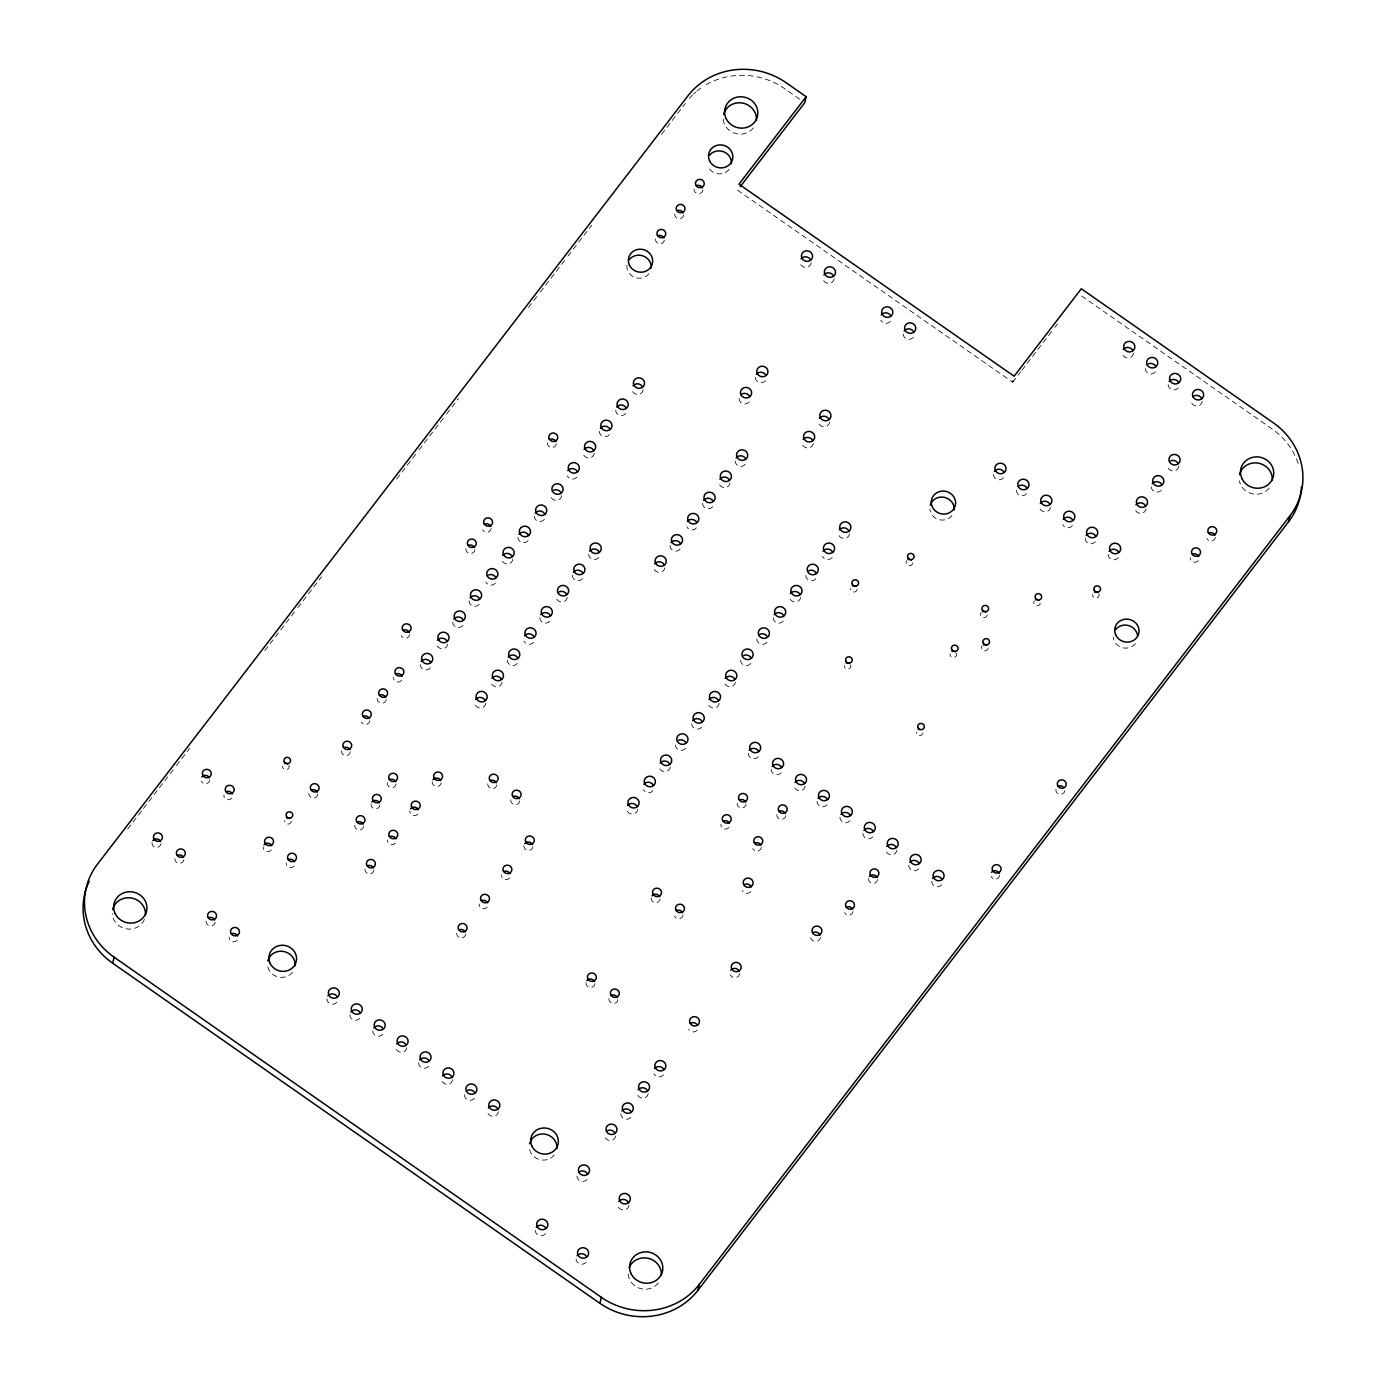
<?xml version="1.0" encoding="UTF-8"?>
<svg xmlns="http://www.w3.org/2000/svg" width="1386" height="1386" viewBox="0 0 1386 1386"><rect width="100%" height="100%" fill="white"/><g stroke="black" fill="none" stroke-linecap="round" stroke-linejoin="round"><path stroke-width="0.75" stroke-dasharray="5 3.75" d="M737.543 190.159L1012.681 382.224L1013.634 378.222M127.703 829.001L142.204 810.134M143.52 808.419L147.47 803.274M148.787 801.558L175.156 767.255M176.472 765.54L189.657 748.388M264.795 650.606L268.745 645.46M270.062 643.745L296.431 609.442M297.747 607.726L321.483 576.836M396.621 479.071L417.706 451.628M419.022 449.913L445.391 415.609M446.708 413.877L450.675 408.731M451.992 407.016L458.575 398.44M528.447 307.536L538.998 293.815M540.315 292.099L566.666 257.796M567.983 256.081L571.95 250.935M573.267 249.203L591.718 225.19M661.59 134.286L685.308 103.413M1012.681 382.224L1020.598 371.933M1021.915 370.218L1025.865 365.072M1027.182 363.357L1053.533 329.071M1054.85 327.356L1057.483 323.926M799.722 99.203L784.684 88.704A70.547 66.164 13.4 0 0 704.019 85.984M1081.652 295.998L1271.915 428.811A70.547 66.164 13.4 0 1 1299.236 466.943M689.414 98.302A70.547 66.164 13.4 0 1 692.446 95.114M693.502 94.092A70.547 66.164 13.4 0 1 695.685 92.117M696.811 91.164A70.547 66.164 13.4 0 1 702.771 86.781M291.32 821.326A3.326 3.119 13.4 0 1 287.699 824.064A3.326 3.119 13.4 0 1 284.702 820.564M1098.821 593.728A3.326 3.119 13.4 0 1 1096.361 598.059A3.326 3.119 13.4 0 1 1092.497 594.577M1040.28 603.135A3.326 3.119 13.4 0 1 1035.81 605.647A3.326 3.119 13.4 0 1 1034.268 600.848M988.079 648.128A3.326 3.119 13.4 0 1 983.627 650.658A3.326 3.119 13.4 0 1 982.068 645.859M288.86 765.263A3.326 3.119 13.4 0 1 286.382 769.594A3.326 3.119 13.4 0 1 282.519 766.094M857.154 589.293A3.326 3.119 13.4 0 1 853.533 592.03A3.326 3.119 13.4 0 1 850.536 588.53M850.519 664.691A3.326 3.119 13.4 0 1 848.059 669.022A3.326 3.119 13.4 0 1 844.195 665.54M922.92 732.917A3.326 3.119 13.4 0 1 919.299 735.654A3.326 3.119 13.4 0 1 916.302 732.154M912.664 562.907A3.326 3.119 13.4 0 1 908.194 565.436A3.326 3.119 13.4 0 1 906.652 560.637M987.178 614.916A3.326 3.119 13.4 0 1 982.709 617.446A3.326 3.119 13.4 0 1 981.167 612.647M956.357 653.066A3.326 3.119 13.4 0 1 953.88 657.397A3.326 3.119 13.4 0 1 950.016 653.897M1198.266 560.62A4.505 4.227 13.4 0 1 1190.124 557.553M1215.366 537.387A4.505 4.227 13.4 0 1 1206.808 538.53M519.663 800.9A4.505 4.227 13.4 0 1 514.76 804.59A4.505 4.227 13.4 0 1 510.724 799.861M496.742 784.892A4.505 4.227 13.4 0 1 491.839 788.582A4.505 4.227 13.4 0 1 487.785 783.852M728.984 827.477A4.505 4.227 13.4 0 1 720.841 824.393M746.084 804.244A4.505 4.227 13.4 0 1 741.181 807.934A4.505 4.227 13.4 0 1 737.144 803.204M294.248 866.007A4.505 4.227 13.4 0 1 286.105 862.924M271.309 849.999A4.505 4.227 13.4 0 1 263.184 846.933M820.495 937.317A5.007 4.695 13.4 0 1 815.055 941.406A5.007 4.695 13.4 0 1 810.567 936.174M750.796 891.562A5.007 4.695 13.4 0 1 742.203 890.557M849.479 533.766A5.648 5.301 13.4 0 1 843.364 538.374A5.648 5.301 13.4 0 1 838.287 532.449M832.189 557.501A5.648 5.301 13.4 0 1 822.487 556.375M815.886 578.707A5.648 5.301 13.4 0 1 805.699 574.861M800.606 597.366A5.648 5.301 13.4 0 1 794.49 601.974A5.648 5.301 13.4 0 1 789.414 596.049M783.298 621.101A5.648 5.301 13.4 0 1 773.128 617.255M767.012 642.307A5.648 5.301 13.4 0 1 756.825 638.461M750.727 663.513A5.648 5.301 13.4 0 1 740.54 659.649M735.446 682.155A5.648 5.301 13.4 0 1 724.739 683.575M719.161 703.36A5.648 5.301 13.4 0 1 713.028 707.969A5.648 5.301 13.4 0 1 707.951 702.044M701.853 727.096A5.648 5.301 13.4 0 1 691.666 723.249M685.55 748.301A5.648 5.301 13.4 0 1 675.363 744.455M670.287 766.96A5.648 5.301 13.4 0 1 664.154 771.569A5.648 5.301 13.4 0 1 659.078 765.644M652.979 790.696A5.648 5.301 13.4 0 1 643.277 789.57M637.699 809.355A5.648 5.301 13.4 0 1 631.566 813.98A5.648 5.301 13.4 0 1 626.489 808.055M834.095 278.742A5.648 5.301 13.4 0 1 827.979 283.35A5.648 5.301 13.4 0 1 822.903 277.425M811.174 262.734A5.648 5.301 13.4 0 1 805.041 267.342A5.648 5.301 13.4 0 1 799.965 261.417M643.139 389.709A5.648 5.301 13.4 0 1 637.006 394.334A5.648 5.301 13.4 0 1 631.929 388.409M625.831 413.461A5.648 5.301 13.4 0 1 615.644 409.615M609.528 434.667A5.648 5.301 13.4 0 1 599.341 430.803M594.247 453.309A5.648 5.301 13.4 0 1 588.132 457.934A5.648 5.301 13.4 0 1 583.056 452.009M576.957 477.061A5.648 5.301 13.4 0 1 567.255 475.935M561.676 495.703A5.648 5.301 13.4 0 1 555.543 500.329A5.648 5.301 13.4 0 1 550.467 494.404M544.369 519.455A5.648 5.301 13.4 0 1 534.182 515.609M528.083 540.661A5.648 5.301 13.4 0 1 517.896 536.798M512.803 559.303A5.648 5.301 13.4 0 1 506.67 563.929A5.648 5.301 13.4 0 1 501.593 558.004M495.495 583.056A5.648 5.301 13.4 0 1 485.793 581.929M479.192 604.261A5.648 5.301 13.4 0 1 469.022 600.398M462.907 625.45A5.648 5.301 13.4 0 1 452.72 621.604M447.626 644.109A5.648 5.301 13.4 0 1 441.51 648.735A5.648 5.301 13.4 0 1 436.434 642.809M430.318 667.861A5.648 5.301 13.4 0 1 420.131 663.998M913.339 337.3A5.648 5.301 13.4 0 1 903.152 333.454M890.401 321.292A5.648 5.301 13.4 0 1 880.716 320.166M749.22 401.888A5.648 5.301 13.4 0 1 739.033 398.025M765.505 380.682A5.648 5.301 13.4 0 1 755.318 376.836M829.573 422.141A5.648 5.301 13.4 0 1 823.44 426.767A5.648 5.301 13.4 0 1 818.381 420.842M813.287 443.347A5.648 5.301 13.4 0 1 807.154 447.973A5.648 5.301 13.4 0 1 802.078 442.047M941.683 884.753A5.561 5.215 13.4 0 1 931.652 880.959M918.745 868.745A5.561 5.215 13.4 0 1 908.731 864.951M896.829 850.224A5.561 5.215 13.4 0 1 890.782 854.781A5.561 5.215 13.4 0 1 885.793 848.942M872.903 836.728A5.561 5.215 13.4 0 1 862.872 832.934M849.965 820.72A5.561 5.215 13.4 0 1 839.933 816.926M827.044 804.729A5.561 5.215 13.4 0 1 817.012 800.935M805.11 786.208A5.561 5.215 13.4 0 1 799.081 790.748A5.561 5.215 13.4 0 1 794.091 784.926M781.184 772.712A5.561 5.215 13.4 0 1 771.153 768.918M758.246 756.704A5.561 5.215 13.4 0 1 748.232 752.91M951.939 515.505A12.214 11.469 13.4 0 1 929.867 509.147M1135.359 643.537A12.214 11.469 13.4 0 1 1113.287 637.179M1178.706 466.354A5.648 5.301 13.4 0 1 1172.573 470.963A5.648 5.301 13.4 0 1 1167.514 465.038M1161.399 490.09A5.648 5.301 13.4 0 1 1151.212 486.243M1146.118 508.749A5.648 5.301 13.4 0 1 1135.411 510.169M615.592 1135.966A5.561 5.215 13.4 0 1 609.545 1140.522A5.561 5.215 13.4 0 1 604.556 1134.684M630.873 1117.272A5.561 5.215 13.4 0 1 620.859 1113.495M648.163 1093.571A5.561 5.215 13.4 0 1 642.134 1098.128A5.561 5.215 13.4 0 1 637.144 1092.289M663.461 1074.878A5.561 5.215 13.4 0 1 653.915 1073.769M598.821 557.467A5.648 5.301 13.4 0 1 588.634 553.62M582.518 578.672A5.648 5.301 13.4 0 1 572.331 574.809M567.255 597.314A5.648 5.301 13.4 0 1 561.122 601.94A5.648 5.301 13.4 0 1 556.046 596.015M549.947 621.067A5.648 5.301 13.4 0 1 539.76 617.22M533.645 642.272A5.648 5.301 13.4 0 1 523.943 641.129M517.359 663.461A5.648 5.301 13.4 0 1 507.172 659.615M502.079 682.12A5.648 5.301 13.4 0 1 495.945 686.728A5.648 5.301 13.4 0 1 490.887 680.803M485.793 703.308A5.648 5.301 13.4 0 1 479.66 707.934A5.648 5.301 13.4 0 1 474.584 702.009M745.287 464.293A5.648 5.301 13.4 0 1 735.1 460.429M730.024 482.934A5.648 5.301 13.4 0 1 723.89 487.56A5.648 5.301 13.4 0 1 718.814 481.635M712.716 506.687A5.648 5.301 13.4 0 1 702.529 502.823M696.413 527.875A5.648 5.301 13.4 0 1 686.711 526.749M680.128 549.081A5.648 5.301 13.4 0 1 669.94 545.235M664.847 567.74A5.648 5.301 13.4 0 1 658.714 572.349A5.648 5.301 13.4 0 1 653.655 566.424M498.406 1111.745A5.561 5.215 13.4 0 1 492.376 1116.302A5.561 5.215 13.4 0 1 487.37 1110.463M474.48 1098.249A5.561 5.215 13.4 0 1 464.449 1094.455M452.546 1079.746A5.561 5.215 13.4 0 1 446.517 1084.285A5.561 5.215 13.4 0 1 441.528 1078.447M428.62 1066.25A5.561 5.215 13.4 0 1 418.589 1062.456M406.687 1047.729A5.561 5.215 13.4 0 1 400.658 1052.269A5.561 5.215 13.4 0 1 395.668 1046.447M382.761 1034.233A5.561 5.215 13.4 0 1 372.73 1030.439M359.84 1018.225A5.561 5.215 13.4 0 1 349.809 1014.431M336.902 1002.217A5.561 5.215 13.4 0 1 326.871 998.422M292.585 972.175A13.895 13.028 13.4 0 1 267.463 964.379M554.365 1154.919A13.895 13.028 13.4 0 1 529.435 1148.855M237.231 940.21A4.505 4.227 13.4 0 1 229.088 937.127M215.107 922.158A4.505 4.227 13.4 0 1 210.204 925.865A4.505 4.227 13.4 0 1 206.15 921.118M1003.62 477.685A5.648 5.301 13.4 0 1 993.433 473.821M1026.541 493.676A5.648 5.301 13.4 0 1 1016.354 489.83M1050.484 507.137A5.648 5.301 13.4 0 1 1044.351 511.746A5.648 5.301 13.4 0 1 1039.292 505.821M1072.4 525.692A5.648 5.301 13.4 0 1 1062.698 524.549M1095.338 541.701A5.648 5.301 13.4 0 1 1085.151 537.837M1118.259 557.692A5.648 5.301 13.4 0 1 1108.072 553.846M1133.453 353.326A5.648 5.301 13.4 0 1 1127.32 357.952A5.648 5.301 13.4 0 1 1122.262 352.027M1155.37 371.881A5.648 5.301 13.4 0 1 1145.182 368.035M1178.291 387.889A5.648 5.301 13.4 0 1 1168.103 384.043M1202.234 401.351A5.648 5.301 13.4 0 1 1196.118 405.959A5.648 5.301 13.4 0 1 1191.042 400.052M556.323 443.78A4.505 4.227 13.4 0 1 551.42 447.47A4.505 4.227 13.4 0 1 547.366 442.723M491.164 528.568A4.505 4.227 13.4 0 1 482.588 529.712M409.702 634.563A4.505 4.227 13.4 0 1 401.143 635.706M474.861 549.774A4.505 4.227 13.4 0 1 469.975 553.464A4.505 4.227 13.4 0 1 465.921 548.735M417.931 813.928A4.505 4.227 13.4 0 1 409.788 810.845M509.65 877.944A4.505 4.227 13.4 0 1 501.507 874.861M487.248 907.085A4.505 4.227 13.4 0 1 479.106 904.001M395.53 843.069A4.505 4.227 13.4 0 1 387.404 839.985M785.758 815.644A4.505 4.227 13.4 0 1 780.855 819.334A4.505 4.227 13.4 0 1 776.801 814.604M877.477 879.66A4.505 4.227 13.4 0 1 872.574 883.35A4.505 4.227 13.4 0 1 868.52 878.62M532.865 846.759A4.505 4.227 13.4 0 1 527.962 850.45A4.505 4.227 13.4 0 1 523.908 845.72M441.146 782.744A4.505 4.227 13.4 0 1 436.243 786.434A4.505 4.227 13.4 0 1 432.189 781.704M465.661 934.199A4.505 4.227 13.4 0 1 460.758 937.889A4.505 4.227 13.4 0 1 456.704 933.159M373.943 870.183A4.505 4.227 13.4 0 1 369.04 873.873A4.505 4.227 13.4 0 1 364.986 869.143M617.879 999.739A4.505 4.227 13.4 0 1 612.976 1003.429A4.505 4.227 13.4 0 1 608.922 998.7M683.038 914.951A4.505 4.227 13.4 0 1 674.48 916.077M594.94 983.731A4.505 4.227 13.4 0 1 590.038 987.421A4.505 4.227 13.4 0 1 585.983 982.691M660.1 898.925A4.505 4.227 13.4 0 1 655.197 902.615A4.505 4.227 13.4 0 1 651.143 897.885M853.031 911.468A4.505 4.227 13.4 0 1 844.472 912.594M761.312 847.435A4.505 4.227 13.4 0 1 752.754 848.578M999.652 875.38A4.505 4.227 13.4 0 1 991.094 876.524M1064.829 790.592A4.505 4.227 13.4 0 1 1059.926 794.282A4.505 4.227 13.4 0 1 1055.872 789.552M702.806 190.021A4.435 4.175 13.4 0 1 697.99 193.659A4.435 4.175 13.4 0 1 693.988 188.998M683.575 215.055A4.435 4.175 13.4 0 1 678.742 218.693A4.435 4.175 13.4 0 1 674.757 214.033M664.327 240.107A4.435 4.175 13.4 0 1 659.493 243.745A4.435 4.175 13.4 0 1 655.509 239.068M729.175 169.317A12.214 11.469 13.4 0 1 708.177 166.874M648.995 273.648A12.214 11.469 13.4 0 1 626.94 265.298M396.136 783.922A4.435 4.175 13.4 0 1 390.176 787.283A4.435 4.175 13.4 0 1 388.115 780.89M379.833 805.11A4.435 4.175 13.4 0 1 375.017 808.748A4.435 4.175 13.4 0 1 371.015 804.088M363.548 826.316A4.435 4.175 13.4 0 1 358.714 829.954A4.435 4.175 13.4 0 1 354.729 825.294M350.277 751.905A4.435 4.175 13.4 0 1 345.443 755.543A4.435 4.175 13.4 0 1 341.458 750.883M317.689 794.299A4.435 4.175 13.4 0 1 312.872 797.938A4.435 4.175 13.4 0 1 308.87 793.277M628.949 1205.352A5.648 5.301 13.4 0 1 622.834 1209.961A5.648 5.301 13.4 0 1 617.758 1204.036M586.226 1262.161A5.648 5.301 13.4 0 1 576.039 1258.315M587.127 1179.399A5.648 5.301 13.4 0 1 576.94 1175.553M545.408 1233.679A5.648 5.301 13.4 0 1 535.221 1229.815M697.158 1030.145A5.007 4.695 13.4 0 1 688.565 1029.14M739.743 973.63A5.007 4.695 13.4 0 1 730.249 974.895M231.947 798.093A4.505 4.227 13.4 0 1 223.804 795.01M209.823 780.058A4.505 4.227 13.4 0 1 201.265 781.184M160.949 843.641A4.505 4.227 13.4 0 1 156.064 847.348A4.505 4.227 13.4 0 1 152.01 842.601M183.888 859.649A4.505 4.227 13.4 0 1 178.985 863.339A4.505 4.227 13.4 0 1 174.931 858.61M401.645 680.405A4.505 4.227 13.4 0 1 393.503 677.321M386.174 699.566A4.505 4.227 13.4 0 1 381.271 703.256A4.505 4.227 13.4 0 1 377.217 698.527M369.871 720.772A4.505 4.227 13.4 0 1 361.313 721.898M753.343 127.91A16.667 15.627 13.4 0 1 735.03 133.333A16.667 15.627 13.4 0 1 723.197 118.538M1269.247 488.028A16.667 15.627 13.4 0 1 1251.991 493.745A16.667 15.627 13.4 0 1 1239.327 480.734M658.298 1283.003A16.667 15.627 13.4 0 1 639.985 1288.443A16.667 15.627 13.4 0 1 628.17 1273.63M144.439 919.316A16.667 15.627 13.4 0 1 126.213 928.828A16.667 15.627 13.4 0 1 112.266 913.513"/><path stroke-width="1.5" d="M1300.605 494.265A70.547 66.164 13.4 0 1 1288.512 521.829L697.938 1290.314A70.547 66.164 13.4 0 1 599.895 1303.29L112.664 963.183L114.085 957.189A70.547 66.164 13.4 0 1 97.488 864.171L688.062 95.686A70.547 66.164 13.4 0 1 786.105 82.71L806.167 96.708L804.746 102.703L740.176 186.729M599.895 1303.29L601.316 1297.296L114.085 957.189M697.938 1290.314L699.376 1284.302L1289.933 515.835A70.547 66.164 13.4 0 0 1273.336 422.817L1081.323 288.773L1014.119 376.23L738.963 184.165L806.167 96.708M1288.512 521.829L1289.933 515.835M699.376 1284.302A70.547 66.164 13.4 0 1 601.316 1297.296M112.664 963.183A70.547 66.164 13.4 0 1 89.224 881.271M1301.419 487.092A70.547 66.164 13.4 0 1 1300.83 492.844M286.625 818.052A3.326 3.119 13.4 0 1 289.934 818.45M1094.42 592.065A3.326 3.119 13.4 0 1 1097.729 592.446M1035.585 599.861A3.326 3.119 13.4 0 1 1038.894 600.242M983.402 644.854A3.326 3.119 13.4 0 1 986.693 645.235M284.442 763.599A3.326 3.119 13.4 0 1 287.751 763.981M852.459 586.018A3.326 3.119 13.4 0 1 855.768 586.417M846.118 663.028A3.326 3.119 13.4 0 1 849.427 663.426M918.225 729.642A3.326 3.119 13.4 0 1 919.923 729.434M907.969 559.632A3.326 3.119 13.4 0 1 911.278 560.013M982.483 611.642A3.326 3.119 13.4 0 1 985.792 612.04M951.939 651.403A3.326 3.119 13.4 0 1 955.249 651.784M1192.74 554.157A4.505 4.227 13.4 0 1 1198.699 556.41M1209.025 532.952A4.505 4.227 13.4 0 1 1214.985 535.221M513.322 796.465A4.505 4.227 13.4 0 1 519.282 798.717M490.384 780.474A4.505 4.227 13.4 0 1 496.344 782.726M723.44 821.014A4.505 4.227 13.4 0 1 729.4 823.267M739.743 799.809A4.505 4.227 13.4 0 1 745.703 802.061M288.704 859.545A4.505 4.227 13.4 0 1 294.664 861.797M263.981 844.888A4.505 4.227 13.4 0 1 271.743 845.789M813.443 932.414A5.007 4.695 13.4 0 1 820.062 934.909M744.663 884.389A5.007 4.695 13.4 0 1 751.264 886.884M839.31 529.902A5.648 5.301 13.4 0 1 848.994 531.029M823.007 551.108A5.648 5.301 13.4 0 1 832.709 552.234M808.956 570.616A5.648 5.301 13.4 0 1 816.423 573.44M790.418 593.503A5.648 5.301 13.4 0 1 800.12 594.629M774.133 614.708A5.648 5.301 13.4 0 1 783.835 615.834M760.082 634.216A5.648 5.301 13.4 0 1 767.549 637.04M743.797 655.405A5.648 5.301 13.4 0 1 751.247 658.229M725.259 678.308A5.648 5.301 13.4 0 1 734.961 679.435M708.974 699.497A5.648 5.301 13.4 0 1 718.676 700.64M692.671 720.703A5.648 5.301 13.4 0 1 702.373 721.829M678.638 740.211A5.648 5.301 13.4 0 1 686.087 743.035M660.1 763.097A5.648 5.301 13.4 0 1 669.802 764.223M643.797 784.303A5.648 5.301 13.4 0 1 653.499 785.429M627.511 805.491A5.648 5.301 13.4 0 1 637.213 806.635M823.908 274.878A5.648 5.301 13.4 0 1 833.61 276.005M800.987 258.87A5.648 5.301 13.4 0 1 810.689 259.996M632.952 385.862A5.648 5.301 13.4 0 1 642.636 386.989M616.649 407.051A5.648 5.301 13.4 0 1 626.351 408.194M600.363 428.257A5.648 5.301 13.4 0 1 610.065 429.383M584.078 449.462A5.648 5.301 13.4 0 1 593.762 450.589M567.775 470.651A5.648 5.301 13.4 0 1 577.477 471.794M553.724 490.159A5.648 5.301 13.4 0 1 561.191 492.983M535.187 513.063A5.648 5.301 13.4 0 1 544.889 514.189M518.901 534.251A5.648 5.301 13.4 0 1 528.603 535.377M502.616 555.457A5.648 5.301 13.4 0 1 512.318 556.583M488.565 574.965A5.648 5.301 13.4 0 1 496.015 577.789M470.027 597.851A5.648 5.301 13.4 0 1 479.729 598.977M453.742 619.057A5.648 5.301 13.4 0 1 463.444 620.183M437.439 640.245A5.648 5.301 13.4 0 1 447.141 641.389M421.153 661.451A5.648 5.301 13.4 0 1 430.855 662.577M904.174 330.89A5.648 5.301 13.4 0 1 913.859 332.034M881.236 314.899A5.648 5.301 13.4 0 1 890.938 316.025M742.29 393.78A5.648 5.301 13.4 0 1 749.739 396.604M756.34 374.272A5.648 5.301 13.4 0 1 766.042 375.415M819.386 418.295A5.648 5.301 13.4 0 1 829.088 419.421M803.1 439.501A5.648 5.301 13.4 0 1 812.802 440.627M932.657 878.447A5.561 5.215 13.4 0 1 942.203 879.556M909.718 862.438A5.561 5.215 13.4 0 1 919.282 863.547M886.797 846.43A5.561 5.215 13.4 0 1 896.344 847.556M863.876 830.439A5.561 5.215 13.4 0 1 873.423 831.548M840.938 814.431A5.561 5.215 13.4 0 1 850.484 815.54M818.017 798.423A5.561 5.215 13.4 0 1 827.563 799.531M795.079 782.414A5.561 5.215 13.4 0 1 804.625 783.523M772.158 766.406A5.561 5.215 13.4 0 1 781.704 767.515M749.22 750.398A5.561 5.215 13.4 0 1 758.766 751.524M930.266 505.214A12.214 11.469 13.4 0 1 944.195 497.314A12.214 11.469 13.4 0 1 954.14 509.979M1115.505 629.677A12.214 11.469 13.4 0 1 1137.577 636.035M1170.772 460.81A5.648 5.301 13.4 0 1 1178.221 463.634M1152.234 483.697A5.648 5.301 13.4 0 1 1161.936 484.823M1135.931 504.902A5.648 5.301 13.4 0 1 1145.633 506.029M607.761 1130.508A5.561 5.215 13.4 0 1 615.107 1133.298M621.846 1110.983A5.561 5.215 13.4 0 1 631.392 1112.092M638.149 1089.777A5.561 5.215 13.4 0 1 647.695 1090.886M654.435 1068.571A5.561 5.215 13.4 0 1 663.981 1069.697M589.639 551.074A5.648 5.301 13.4 0 1 599.341 552.2M573.354 572.262A5.648 5.301 13.4 0 1 583.056 573.388M559.303 591.77A5.648 5.301 13.4 0 1 566.77 594.594M540.765 614.656A5.648 5.301 13.4 0 1 550.467 615.8M524.48 635.862A5.648 5.301 13.4 0 1 534.182 636.988M508.194 657.068A5.648 5.301 13.4 0 1 517.896 658.194M491.891 678.256A5.648 5.301 13.4 0 1 501.593 679.4M475.606 699.462A5.648 5.301 13.4 0 1 485.308 700.588M736.122 457.882A5.648 5.301 13.4 0 1 745.824 459.009M719.836 479.088A5.648 5.301 13.4 0 1 729.538 480.214M703.534 500.277A5.648 5.301 13.4 0 1 713.236 501.42M687.248 521.482A5.648 5.301 13.4 0 1 696.95 522.609M670.963 542.688A5.648 5.301 13.4 0 1 680.665 543.814M654.66 563.877A5.648 5.301 13.4 0 1 664.362 565.003M488.374 1107.951A5.561 5.215 13.4 0 1 497.92 1109.077M467.654 1090.28A5.561 5.215 13.4 0 1 475 1093.069M442.515 1075.952A5.561 5.215 13.4 0 1 452.061 1077.061M419.594 1059.943A5.561 5.215 13.4 0 1 429.14 1061.052M396.656 1043.935A5.561 5.215 13.4 0 1 406.202 1045.044M373.735 1027.927A5.561 5.215 13.4 0 1 383.281 1029.036M350.797 1011.919A5.561 5.215 13.4 0 1 360.36 1013.045M327.876 995.928A5.561 5.215 13.4 0 1 337.422 997.036M267.793 961.052A13.895 13.028 13.4 0 1 283.489 951.454A13.895 13.028 13.4 0 1 295.079 965.903M529.591 1143.779A13.895 13.028 13.4 0 1 545.27 1134.198A13.895 13.028 13.4 0 1 556.86 1148.648M231.687 933.731A4.505 4.227 13.4 0 1 237.647 936M208.766 917.74A4.505 4.227 13.4 0 1 214.726 919.992M994.455 471.275A5.648 5.301 13.4 0 1 1004.157 472.401M1019.611 485.585A5.648 5.301 13.4 0 1 1027.078 488.409M1040.297 503.274A5.648 5.301 13.4 0 1 1049.999 504.417M1063.235 519.282A5.648 5.301 13.4 0 1 1072.937 520.408M1086.156 535.291A5.648 5.301 13.4 0 1 1095.858 536.417M1109.095 551.299A5.648 5.301 13.4 0 1 1118.797 552.425M1123.266 349.48A5.648 5.301 13.4 0 1 1132.968 350.606M1148.44 363.79A5.648 5.301 13.4 0 1 1155.907 366.614M1169.126 381.496A5.648 5.301 13.4 0 1 1178.828 382.623M1194.299 395.807A5.648 5.301 13.4 0 1 1201.749 398.631M549.982 439.345A4.505 4.227 13.4 0 1 555.942 441.597M484.805 524.133A4.505 4.227 13.4 0 1 490.765 526.403M403.361 630.145A4.505 4.227 13.4 0 1 409.32 632.397M468.52 545.339A4.505 4.227 13.4 0 1 474.48 547.591M410.602 808.8A4.505 4.227 13.4 0 1 418.364 809.701M504.106 871.482A4.505 4.227 13.4 0 1 510.065 873.734M481.722 900.623A4.505 4.227 13.4 0 1 487.681 902.875M390.003 836.59A4.505 4.227 13.4 0 1 395.963 838.859M779.4 811.208A4.505 4.227 13.4 0 1 785.36 813.461M869.334 876.593A4.505 4.227 13.4 0 1 877.078 877.494M524.722 843.676A4.505 4.227 13.4 0 1 532.467 844.576M433.004 779.66A4.505 4.227 13.4 0 1 440.748 780.561M459.303 929.781A4.505 4.227 13.4 0 1 465.263 932.033M367.602 865.748A4.505 4.227 13.4 0 1 373.562 868M611.521 995.304A4.505 4.227 13.4 0 1 617.48 997.556M676.697 910.515A4.505 4.227 13.4 0 1 682.657 912.768M586.798 980.647A4.505 4.227 13.4 0 1 594.542 981.548M651.957 895.858A4.505 4.227 13.4 0 1 659.719 896.759M846.69 907.033A4.505 4.227 13.4 0 1 852.65 909.285M754.972 843.017A4.505 4.227 13.4 0 1 760.931 845.269M991.527 872.314A4.505 4.227 13.4 0 1 999.271 873.215M1058.471 786.157A4.505 4.227 13.4 0 1 1062.958 786.676M696.552 185.655A4.435 4.175 13.4 0 1 702.425 187.872M677.321 210.689A4.435 4.175 13.4 0 1 683.194 212.924M658.073 235.741A4.435 4.175 13.4 0 1 663.946 237.959M709.32 155.457A12.214 11.469 13.4 0 1 731.375 163.791M629.14 259.788A12.214 11.469 13.4 0 1 651.195 268.122M389.882 779.556A4.435 4.175 13.4 0 1 395.755 781.773M371.812 802.078A4.435 4.175 13.4 0 1 379.452 802.962M357.293 821.95A4.435 4.175 13.4 0 1 363.167 824.168M344.023 747.539A4.435 4.175 13.4 0 1 349.896 749.757M311.434 789.933A4.435 4.175 13.4 0 1 317.307 792.151M618.762 1201.489A5.648 5.301 13.4 0 1 628.464 1202.615M577.061 1255.768A5.648 5.301 13.4 0 1 586.763 1256.894M580.197 1171.309A5.648 5.301 13.4 0 1 587.647 1174.133M536.243 1227.268A5.648 5.301 13.4 0 1 545.945 1228.394M691.008 1022.972A5.007 4.695 13.4 0 1 697.626 1025.467M730.717 970.217A5.007 4.695 13.4 0 1 739.31 971.222M226.403 791.631A4.505 4.227 13.4 0 1 232.363 793.883M201.68 776.974A4.505 4.227 13.4 0 1 209.442 777.875M152.806 840.574A4.505 4.227 13.4 0 1 160.568 841.475M177.529 855.214A4.505 4.227 13.4 0 1 183.489 857.484M396.119 673.942A4.505 4.227 13.4 0 1 402.079 676.195M379.816 695.131A4.505 4.227 13.4 0 1 385.776 697.401M363.53 716.337A4.505 4.227 13.4 0 1 369.49 718.589M723.613 114.553A16.667 15.627 13.4 0 1 742.428 103.032A16.667 15.627 13.4 0 1 756.34 120.374M1239.5 474.67A16.667 15.627 13.4 0 1 1258.315 463.149A16.667 15.627 13.4 0 1 1272.227 480.492M629.192 1267.653A16.667 15.627 13.4 0 1 648.475 1258.367A16.667 15.627 13.4 0 1 661.295 1275.466M112.664 909.528A16.667 15.627 13.4 0 1 131.497 898.024A16.667 15.627 13.4 0 1 145.409 915.349M286.417 816.163A3.326 3.119 13.4 0 0 292.151 816.839A3.326 3.119 13.4 0 0 289.761 811.832A3.326 3.119 13.4 0 0 286.417 816.163M1094.212 590.176A3.326 3.119 13.4 0 0 1099.93 590.852A3.326 3.119 13.4 0 0 1097.539 585.845A3.326 3.119 13.4 0 0 1094.212 590.176M1035.377 597.972A3.326 3.119 13.4 0 0 1041.111 598.631A3.326 3.119 13.4 0 0 1038.703 593.641A3.326 3.119 13.4 0 0 1035.377 597.972M983.194 642.965A3.326 3.119 13.4 0 0 988.911 643.641A3.326 3.119 13.4 0 0 986.52 638.634A3.326 3.119 13.4 0 0 983.194 642.965M284.234 761.711A3.326 3.119 13.4 0 0 289.969 762.369A3.326 3.119 13.4 0 0 287.578 757.38A3.326 3.119 13.4 0 0 284.234 761.711M852.251 584.147A3.326 3.119 13.4 0 0 857.986 584.805A3.326 3.119 13.4 0 0 855.578 579.798A3.326 3.119 13.4 0 0 852.251 584.147M845.91 661.139A3.326 3.119 13.4 0 0 851.645 661.815A3.326 3.119 13.4 0 0 849.254 656.808A3.326 3.119 13.4 0 0 845.91 661.139M918.017 727.771A3.326 3.119 13.4 0 0 923.752 728.43A3.326 3.119 13.4 0 0 921.361 723.423A3.326 3.119 13.4 0 0 918.017 727.771M907.761 557.744A3.326 3.119 13.4 0 0 913.495 558.419A3.326 3.119 13.4 0 0 911.087 553.412A3.326 3.119 13.4 0 0 907.761 557.744M982.276 609.771A3.326 3.119 13.4 0 0 988.01 610.429A3.326 3.119 13.4 0 0 985.619 605.422A3.326 3.119 13.4 0 0 982.276 609.771M951.732 649.514A3.326 3.119 13.4 0 0 957.466 650.173A3.326 3.119 13.4 0 0 955.075 645.166A3.326 3.119 13.4 0 0 951.732 649.514M1191.943 553.724A4.505 4.227 13.4 0 0 1199.704 554.625A4.505 4.227 13.4 0 0 1196.465 547.851A4.505 4.227 13.4 0 0 1191.943 553.724M1208.245 532.519A4.505 4.227 13.4 0 0 1215.99 533.419A4.505 4.227 13.4 0 0 1212.75 526.663A4.505 4.227 13.4 0 0 1208.245 532.519M512.525 796.032A4.505 4.227 13.4 0 0 520.287 796.933A4.505 4.227 13.4 0 0 517.047 790.176A4.505 4.227 13.4 0 0 512.525 796.032M489.605 780.023A4.505 4.227 13.4 0 0 497.349 780.942A4.505 4.227 13.4 0 0 494.109 774.168A4.505 4.227 13.4 0 0 489.605 780.023M722.66 820.581A4.505 4.227 13.4 0 0 730.422 821.482A4.505 4.227 13.4 0 0 727.165 814.708A4.505 4.227 13.4 0 0 722.66 820.581M738.946 799.375A4.505 4.227 13.4 0 0 746.707 800.276A4.505 4.227 13.4 0 0 743.468 793.502A4.505 4.227 13.4 0 0 738.946 799.375M287.924 859.112A4.505 4.227 13.4 0 0 295.668 860.013A4.505 4.227 13.4 0 0 292.429 853.239A4.505 4.227 13.4 0 0 287.924 859.112M264.986 843.104A4.505 4.227 13.4 0 0 272.747 844.005A4.505 4.227 13.4 0 0 269.508 837.231A4.505 4.227 13.4 0 0 264.986 843.104M812.421 932.57A5.007 4.695 13.4 0 0 821.014 933.575A5.007 4.695 13.4 0 0 817.428 926.073A5.007 4.695 13.4 0 0 812.421 932.57M743.641 884.563A5.007 4.695 13.4 0 0 752.234 885.567A5.007 4.695 13.4 0 0 748.631 878.066A5.007 4.695 13.4 0 0 743.641 884.563M840.193 529.175A5.648 5.301 13.4 0 0 849.895 530.318A5.648 5.301 13.4 0 0 845.841 521.829A5.648 5.301 13.4 0 0 840.193 529.175M823.908 550.381A5.648 5.301 13.4 0 0 833.61 551.507A5.648 5.301 13.4 0 0 829.556 543.035A5.648 5.301 13.4 0 0 823.908 550.381M807.622 571.586A5.648 5.301 13.4 0 0 817.324 572.713A5.648 5.301 13.4 0 0 813.27 564.241A5.648 5.301 13.4 0 0 807.622 571.586M791.319 592.775A5.648 5.301 13.4 0 0 801.021 593.901A5.648 5.301 13.4 0 0 796.967 585.429A5.648 5.301 13.4 0 0 791.319 592.775M775.034 613.981A5.648 5.301 13.4 0 0 784.736 615.107A5.648 5.301 13.4 0 0 780.682 606.635A5.648 5.301 13.4 0 0 775.034 613.981M758.748 635.169A5.648 5.301 13.4 0 0 768.45 636.313A5.648 5.301 13.4 0 0 764.379 627.841A5.648 5.301 13.4 0 0 758.748 635.169M742.446 656.375A5.648 5.301 13.4 0 0 752.148 657.501A5.648 5.301 13.4 0 0 748.093 649.029A5.648 5.301 13.4 0 0 742.446 656.375M726.16 677.581A5.648 5.301 13.4 0 0 735.862 678.707A5.648 5.301 13.4 0 0 731.808 670.235A5.648 5.301 13.4 0 0 726.16 677.581M709.875 698.769A5.648 5.301 13.4 0 0 719.577 699.913A5.648 5.301 13.4 0 0 715.505 691.441A5.648 5.301 13.4 0 0 709.875 698.769M693.572 719.975A5.648 5.301 13.4 0 0 703.274 721.101A5.648 5.301 13.4 0 0 699.22 712.629A5.648 5.301 13.4 0 0 693.572 719.975M677.286 741.181A5.648 5.301 13.4 0 0 686.988 742.307A5.648 5.301 13.4 0 0 682.934 733.835A5.648 5.301 13.4 0 0 677.286 741.181M661.001 762.369A5.648 5.301 13.4 0 0 670.703 763.495A5.648 5.301 13.4 0 0 666.631 755.024A5.648 5.301 13.4 0 0 661.001 762.369M644.698 783.575A5.648 5.301 13.4 0 0 654.4 784.701A5.648 5.301 13.4 0 0 650.346 776.229A5.648 5.301 13.4 0 0 644.698 783.575M628.412 804.781A5.648 5.301 13.4 0 0 638.114 805.907A5.648 5.301 13.4 0 0 634.06 797.435A5.648 5.301 13.4 0 0 628.412 804.781M824.809 274.151A5.648 5.301 13.4 0 0 834.511 275.277A5.648 5.301 13.4 0 0 830.457 266.805A5.648 5.301 13.4 0 0 824.809 274.151M801.888 258.142A5.648 5.301 13.4 0 0 811.59 259.286A5.648 5.301 13.4 0 0 807.536 250.797A5.648 5.301 13.4 0 0 801.888 258.142M633.852 385.135A5.648 5.301 13.4 0 0 643.537 386.261A5.648 5.301 13.4 0 0 639.483 377.789A5.648 5.301 13.4 0 0 633.852 385.135M617.55 406.341A5.648 5.301 13.4 0 0 627.252 407.467A5.648 5.301 13.4 0 0 623.198 398.995A5.648 5.301 13.4 0 0 617.55 406.341M601.264 427.529A5.648 5.301 13.4 0 0 610.966 428.655A5.648 5.301 13.4 0 0 606.912 420.183A5.648 5.301 13.4 0 0 601.264 427.529M584.961 448.735A5.648 5.301 13.4 0 0 594.663 449.861A5.648 5.301 13.4 0 0 590.609 441.389A5.648 5.301 13.4 0 0 584.961 448.735M568.676 469.923A5.648 5.301 13.4 0 0 578.378 471.067A5.648 5.301 13.4 0 0 574.324 462.595A5.648 5.301 13.4 0 0 568.676 469.923M552.39 491.129A5.648 5.301 13.4 0 0 562.092 492.255A5.648 5.301 13.4 0 0 558.038 483.783A5.648 5.301 13.4 0 0 552.39 491.129M536.087 512.335A5.648 5.301 13.4 0 0 545.789 513.461A5.648 5.301 13.4 0 0 541.735 504.989A5.648 5.301 13.4 0 0 536.087 512.335M519.802 533.523A5.648 5.301 13.4 0 0 529.504 534.667A5.648 5.301 13.4 0 0 525.45 526.178A5.648 5.301 13.4 0 0 519.802 533.523M503.516 554.729A5.648 5.301 13.4 0 0 513.218 555.855A5.648 5.301 13.4 0 0 509.164 547.383A5.648 5.301 13.4 0 0 503.516 554.729M487.214 575.935A5.648 5.301 13.4 0 0 496.916 577.061A5.648 5.301 13.4 0 0 492.862 568.589A5.648 5.301 13.4 0 0 487.214 575.935M470.928 597.123A5.648 5.301 13.4 0 0 480.63 598.25A5.648 5.301 13.4 0 0 476.576 589.778A5.648 5.301 13.4 0 0 470.928 597.123M454.643 618.329A5.648 5.301 13.4 0 0 464.345 619.455A5.648 5.301 13.4 0 0 460.273 610.983A5.648 5.301 13.4 0 0 454.643 618.329M438.34 639.518A5.648 5.301 13.4 0 0 448.042 640.661A5.648 5.301 13.4 0 0 443.988 632.189A5.648 5.301 13.4 0 0 438.34 639.518M422.054 660.724A5.648 5.301 13.4 0 0 431.756 661.85A5.648 5.301 13.4 0 0 427.702 653.378A5.648 5.301 13.4 0 0 422.054 660.724M905.058 330.18A5.648 5.301 13.4 0 0 914.76 331.306A5.648 5.301 13.4 0 0 910.706 322.834A5.648 5.301 13.4 0 0 905.058 330.18M882.137 314.172A5.648 5.301 13.4 0 0 891.839 315.298A5.648 5.301 13.4 0 0 887.785 306.826A5.648 5.301 13.4 0 0 882.137 314.172M740.938 394.75A5.648 5.301 13.4 0 0 750.64 395.876A5.648 5.301 13.4 0 0 746.586 387.404A5.648 5.301 13.4 0 0 740.938 394.75M757.241 373.544A5.648 5.301 13.4 0 0 766.943 374.688A5.648 5.301 13.4 0 0 762.889 366.216A5.648 5.301 13.4 0 0 757.241 373.544M820.287 417.567A5.648 5.301 13.4 0 0 829.989 418.693A5.648 5.301 13.4 0 0 825.935 410.221A5.648 5.301 13.4 0 0 820.287 417.567M804.001 438.773A5.648 5.301 13.4 0 0 813.703 439.899A5.648 5.301 13.4 0 0 809.649 431.427A5.648 5.301 13.4 0 0 804.001 438.773M933.558 877.633A5.561 5.215 13.4 0 0 943.104 878.741A5.561 5.215 13.4 0 0 939.119 870.408A5.561 5.215 13.4 0 0 933.558 877.633M910.637 861.624A5.561 5.215 13.4 0 0 920.183 862.75A5.561 5.215 13.4 0 0 916.198 854.4A5.561 5.215 13.4 0 0 910.637 861.624M887.698 845.633A5.561 5.215 13.4 0 0 897.262 846.742A5.561 5.215 13.4 0 0 893.26 838.391A5.561 5.215 13.4 0 0 887.698 845.633M864.777 829.625A5.561 5.215 13.4 0 0 874.323 830.734A5.561 5.215 13.4 0 0 870.339 822.4A5.561 5.215 13.4 0 0 864.777 829.625M841.856 813.617A5.561 5.215 13.4 0 0 851.402 814.725A5.561 5.215 13.4 0 0 847.4 806.392A5.561 5.215 13.4 0 0 841.856 813.617M818.918 797.608A5.561 5.215 13.4 0 0 828.464 798.717A5.561 5.215 13.4 0 0 824.479 790.384A5.561 5.215 13.4 0 0 818.918 797.608M795.997 781.6A5.561 5.215 13.4 0 0 805.543 782.709A5.561 5.215 13.4 0 0 801.541 774.376A5.561 5.215 13.4 0 0 795.997 781.6M773.059 765.592A5.561 5.215 13.4 0 0 782.605 766.718A5.561 5.215 13.4 0 0 778.62 758.367A5.561 5.215 13.4 0 0 773.059 765.592M750.138 749.601A5.561 5.215 13.4 0 0 759.684 750.71A5.561 5.215 13.4 0 0 755.682 742.359A5.561 5.215 13.4 0 0 750.138 749.601M932.362 507.051A12.214 11.469 13.4 0 0 953.36 509.494A12.214 11.469 13.4 0 0 944.576 491.146A12.214 11.469 13.4 0 0 932.362 507.051M1115.799 635.1A12.214 11.469 13.4 0 0 1136.797 637.543A12.214 11.469 13.4 0 0 1128.013 619.195A12.214 11.469 13.4 0 0 1115.799 635.1M1169.42 461.763A5.648 5.301 13.4 0 0 1179.122 462.907A5.648 5.301 13.4 0 0 1175.068 454.435A5.648 5.301 13.4 0 0 1169.42 461.763M1153.135 482.969A5.648 5.301 13.4 0 0 1162.837 484.095A5.648 5.301 13.4 0 0 1158.783 475.623A5.648 5.301 13.4 0 0 1153.135 482.969M1136.832 504.175A5.648 5.301 13.4 0 0 1146.534 505.301A5.648 5.301 13.4 0 0 1142.48 496.829A5.648 5.301 13.4 0 0 1136.832 504.175M606.462 1131.374A5.561 5.215 13.4 0 0 616.008 1132.483A5.561 5.215 13.4 0 0 612.023 1124.133A5.561 5.215 13.4 0 0 606.462 1131.374M622.764 1110.169A5.561 5.215 13.4 0 0 632.311 1111.277A5.561 5.215 13.4 0 0 628.308 1102.944A5.561 5.215 13.4 0 0 622.764 1110.169M639.05 1088.963A5.561 5.215 13.4 0 0 648.596 1090.089A5.561 5.215 13.4 0 0 644.611 1081.738A5.561 5.215 13.4 0 0 639.05 1088.963M655.335 1067.774A5.561 5.215 13.4 0 0 664.882 1068.883A5.561 5.215 13.4 0 0 660.897 1060.55A5.561 5.215 13.4 0 0 655.335 1067.774M590.54 550.346A5.648 5.301 13.4 0 0 600.242 551.472A5.648 5.301 13.4 0 0 596.188 543A5.648 5.301 13.4 0 0 590.54 550.346M574.254 571.534A5.648 5.301 13.4 0 0 583.956 572.661A5.648 5.301 13.4 0 0 579.902 564.189A5.648 5.301 13.4 0 0 574.254 571.534M557.969 592.74A5.648 5.301 13.4 0 0 567.671 593.866A5.648 5.301 13.4 0 0 563.6 585.394A5.648 5.301 13.4 0 0 557.969 592.74M541.666 613.929A5.648 5.301 13.4 0 0 551.368 615.072A5.648 5.301 13.4 0 0 547.314 606.6A5.648 5.301 13.4 0 0 541.666 613.929M525.381 635.135A5.648 5.301 13.4 0 0 535.083 636.261A5.648 5.301 13.4 0 0 531.029 627.789A5.648 5.301 13.4 0 0 525.381 635.135M509.095 656.34A5.648 5.301 13.4 0 0 518.797 657.466A5.648 5.301 13.4 0 0 514.726 648.995A5.648 5.301 13.4 0 0 509.095 656.34M492.792 677.529A5.648 5.301 13.4 0 0 502.494 678.672A5.648 5.301 13.4 0 0 498.44 670.2A5.648 5.301 13.4 0 0 492.792 677.529M476.507 698.735A5.648 5.301 13.4 0 0 486.209 699.861A5.648 5.301 13.4 0 0 482.155 691.389A5.648 5.301 13.4 0 0 476.507 698.735M737.023 457.155A5.648 5.301 13.4 0 0 746.725 458.281A5.648 5.301 13.4 0 0 742.671 449.809A5.648 5.301 13.4 0 0 737.023 457.155M720.737 478.361A5.648 5.301 13.4 0 0 730.439 479.487A5.648 5.301 13.4 0 0 726.368 471.015A5.648 5.301 13.4 0 0 720.737 478.361M704.434 499.549A5.648 5.301 13.4 0 0 714.136 500.692A5.648 5.301 13.4 0 0 710.082 492.221A5.648 5.301 13.4 0 0 704.434 499.549M688.149 520.755A5.648 5.301 13.4 0 0 697.851 521.881A5.648 5.301 13.4 0 0 693.797 513.409A5.648 5.301 13.4 0 0 688.149 520.755M671.864 541.961A5.648 5.301 13.4 0 0 681.565 543.087A5.648 5.301 13.4 0 0 677.494 534.615A5.648 5.301 13.4 0 0 671.864 541.961M655.561 563.149A5.648 5.301 13.4 0 0 665.263 564.275A5.648 5.301 13.4 0 0 661.209 555.803A5.648 5.301 13.4 0 0 655.561 563.149M489.293 1107.154A5.561 5.215 13.4 0 0 498.839 1108.263A5.561 5.215 13.4 0 0 494.837 1099.912A5.561 5.215 13.4 0 0 489.293 1107.154M466.354 1091.146A5.561 5.215 13.4 0 0 475.9 1092.255A5.561 5.215 13.4 0 0 471.916 1083.921A5.561 5.215 13.4 0 0 466.354 1091.146M443.433 1075.138A5.561 5.215 13.4 0 0 452.979 1076.246A5.561 5.215 13.4 0 0 448.977 1067.913A5.561 5.215 13.4 0 0 443.433 1075.138M420.495 1059.129A5.561 5.215 13.4 0 0 430.041 1060.238A5.561 5.215 13.4 0 0 426.056 1051.905A5.561 5.215 13.4 0 0 420.495 1059.129M397.574 1043.121A5.561 5.215 13.4 0 0 407.12 1044.23A5.561 5.215 13.4 0 0 403.118 1035.896A5.561 5.215 13.4 0 0 397.574 1043.121M374.636 1027.113A5.561 5.215 13.4 0 0 384.182 1028.239A5.561 5.215 13.4 0 0 380.197 1019.888A5.561 5.215 13.4 0 0 374.636 1027.113M351.715 1011.122A5.561 5.215 13.4 0 0 361.261 1012.23A5.561 5.215 13.4 0 0 357.276 1003.88A5.561 5.215 13.4 0 0 351.715 1011.122M328.777 995.113A5.561 5.215 13.4 0 0 338.34 996.222A5.561 5.215 13.4 0 0 334.338 987.889A5.561 5.215 13.4 0 0 328.777 995.113M270.149 963.409A13.895 13.028 13.4 0 0 294.005 966.181A13.895 13.028 13.4 0 0 284.026 945.339A13.895 13.028 13.4 0 0 270.149 963.409M531.929 1146.135A13.895 13.028 13.4 0 0 555.803 1148.925A13.895 13.028 13.4 0 0 545.807 1128.065A13.895 13.028 13.4 0 0 531.929 1146.135M230.908 933.298A4.505 4.227 13.4 0 0 238.652 934.216A4.505 4.227 13.4 0 0 235.412 927.442A4.505 4.227 13.4 0 0 230.908 933.298M207.969 917.307A4.505 4.227 13.4 0 0 215.731 918.208A4.505 4.227 13.4 0 0 212.491 911.434A4.505 4.227 13.4 0 0 207.969 917.307M995.356 470.547A5.648 5.301 13.4 0 0 1005.058 471.673A5.648 5.301 13.4 0 0 1001.004 463.201A5.648 5.301 13.4 0 0 995.356 470.547M1018.277 486.555A5.648 5.301 13.4 0 0 1027.979 487.681A5.648 5.301 13.4 0 0 1023.925 479.209A5.648 5.301 13.4 0 0 1018.277 486.555M1041.198 502.546A5.648 5.301 13.4 0 0 1050.9 503.69A5.648 5.301 13.4 0 0 1046.846 495.218A5.648 5.301 13.4 0 0 1041.198 502.546M1064.136 518.555A5.648 5.301 13.4 0 0 1073.838 519.681A5.648 5.301 13.4 0 0 1069.767 511.209A5.648 5.301 13.4 0 0 1064.136 518.555M1087.057 534.563A5.648 5.301 13.4 0 0 1096.759 535.689A5.648 5.301 13.4 0 0 1092.705 527.217A5.648 5.301 13.4 0 0 1087.057 534.563M1109.995 550.571A5.648 5.301 13.4 0 0 1119.697 551.697A5.648 5.301 13.4 0 0 1115.626 543.225A5.648 5.301 13.4 0 0 1109.995 550.571M1124.167 348.752A5.648 5.301 13.4 0 0 1133.869 349.878A5.648 5.301 13.4 0 0 1129.815 341.406A5.648 5.301 13.4 0 0 1124.167 348.752M1147.106 364.761A5.648 5.301 13.4 0 0 1156.79 365.887A5.648 5.301 13.4 0 0 1152.736 357.415A5.648 5.301 13.4 0 0 1147.106 364.761M1170.027 380.769A5.648 5.301 13.4 0 0 1179.729 381.895A5.648 5.301 13.4 0 0 1175.675 373.423A5.648 5.301 13.4 0 0 1170.027 380.769M1192.948 396.76A5.648 5.301 13.4 0 0 1202.65 397.903A5.648 5.301 13.4 0 0 1198.595 389.431A5.648 5.301 13.4 0 0 1192.948 396.76M549.185 438.912A4.505 4.227 13.4 0 0 556.947 439.812A4.505 4.227 13.4 0 0 553.707 433.038A4.505 4.227 13.4 0 0 549.185 438.912M484.026 523.7A4.505 4.227 13.4 0 0 491.77 524.601A4.505 4.227 13.4 0 0 488.53 517.844A4.505 4.227 13.4 0 0 484.026 523.7M402.564 629.712A4.505 4.227 13.4 0 0 410.325 630.613A4.505 4.227 13.4 0 0 407.086 623.839A4.505 4.227 13.4 0 0 402.564 629.712M467.74 544.906A4.505 4.227 13.4 0 0 475.485 545.807A4.505 4.227 13.4 0 0 472.245 539.033A4.505 4.227 13.4 0 0 467.74 544.906M411.607 807.016A4.505 4.227 13.4 0 0 419.369 807.917A4.505 4.227 13.4 0 0 416.129 801.143A4.505 4.227 13.4 0 0 411.607 807.016M503.326 871.032A4.505 4.227 13.4 0 0 511.07 871.95A4.505 4.227 13.4 0 0 507.83 865.176A4.505 4.227 13.4 0 0 503.326 871.032M480.925 900.19A4.505 4.227 13.4 0 0 488.686 901.091A4.505 4.227 13.4 0 0 485.446 894.317A4.505 4.227 13.4 0 0 480.925 900.19M389.206 836.156A4.505 4.227 13.4 0 0 396.968 837.075A4.505 4.227 13.4 0 0 393.728 830.301A4.505 4.227 13.4 0 0 389.206 836.156M778.62 810.775A4.505 4.227 13.4 0 0 786.382 811.676A4.505 4.227 13.4 0 0 783.125 804.902A4.505 4.227 13.4 0 0 778.62 810.775M870.339 874.791A4.505 4.227 13.4 0 0 878.083 875.709A4.505 4.227 13.4 0 0 874.843 868.935A4.505 4.227 13.4 0 0 870.339 874.791M525.727 841.891A4.505 4.227 13.4 0 0 533.471 842.792A4.505 4.227 13.4 0 0 530.232 836.018A4.505 4.227 13.4 0 0 525.727 841.891M434.009 777.875A4.505 4.227 13.4 0 0 441.77 778.776A4.505 4.227 13.4 0 0 438.513 772.002A4.505 4.227 13.4 0 0 434.009 777.875M458.523 929.33A4.505 4.227 13.4 0 0 466.285 930.249A4.505 4.227 13.4 0 0 463.028 923.474A4.505 4.227 13.4 0 0 458.523 929.33M366.805 865.314A4.505 4.227 13.4 0 0 374.566 866.215A4.505 4.227 13.4 0 0 371.327 859.441A4.505 4.227 13.4 0 0 366.805 865.314M610.741 994.871A4.505 4.227 13.4 0 0 618.485 995.772A4.505 4.227 13.4 0 0 615.245 989.015A4.505 4.227 13.4 0 0 610.741 994.871M675.9 910.082A4.505 4.227 13.4 0 0 683.662 910.983A4.505 4.227 13.4 0 0 680.422 904.209A4.505 4.227 13.4 0 0 675.9 910.082M587.803 978.862A4.505 4.227 13.4 0 0 595.547 979.763A4.505 4.227 13.4 0 0 592.307 972.989A4.505 4.227 13.4 0 0 587.803 978.862M652.962 894.074A4.505 4.227 13.4 0 0 660.724 894.975A4.505 4.227 13.4 0 0 657.484 888.201A4.505 4.227 13.4 0 0 652.962 894.074M845.893 906.6A4.505 4.227 13.4 0 0 853.655 907.501A4.505 4.227 13.4 0 0 850.415 900.727A4.505 4.227 13.4 0 0 845.893 906.6M754.192 842.584A4.505 4.227 13.4 0 0 761.936 843.485A4.505 4.227 13.4 0 0 758.696 836.711A4.505 4.227 13.4 0 0 754.192 842.584M992.532 870.529A4.505 4.227 13.4 0 0 1000.276 871.43A4.505 4.227 13.4 0 0 997.036 864.656A4.505 4.227 13.4 0 0 992.532 870.529M1057.691 785.723A4.505 4.227 13.4 0 0 1065.436 786.624A4.505 4.227 13.4 0 0 1062.196 779.85A4.505 4.227 13.4 0 0 1057.691 785.723M695.807 185.135A4.435 4.175 13.4 0 0 703.447 186.036A4.435 4.175 13.4 0 0 700.242 179.366A4.435 4.175 13.4 0 0 695.807 185.135M676.559 210.187A4.435 4.175 13.4 0 0 684.199 211.07A4.435 4.175 13.4 0 0 681.011 204.4A4.435 4.175 13.4 0 0 676.559 210.187M657.328 235.222A4.435 4.175 13.4 0 0 664.951 236.105A4.435 4.175 13.4 0 0 661.763 229.435A4.435 4.175 13.4 0 0 657.328 235.222M709.597 160.863A12.214 11.469 13.4 0 0 730.613 163.323A12.214 11.469 13.4 0 0 721.829 144.976A12.214 11.469 13.4 0 0 709.597 160.863M629.435 265.194A12.214 11.469 13.4 0 0 650.432 267.637A12.214 11.469 13.4 0 0 641.649 249.289A12.214 11.469 13.4 0 0 629.435 265.194M389.119 779.036A4.435 4.175 13.4 0 0 396.76 779.92A4.435 4.175 13.4 0 0 393.572 773.249A4.435 4.175 13.4 0 0 389.119 779.036M372.834 800.242A4.435 4.175 13.4 0 0 380.474 801.125A4.435 4.175 13.4 0 0 377.269 794.455A4.435 4.175 13.4 0 0 372.834 800.242M356.548 821.43A4.435 4.175 13.4 0 0 364.171 822.314A4.435 4.175 13.4 0 0 360.984 815.644A4.435 4.175 13.4 0 0 356.548 821.43M343.26 747.019A4.435 4.175 13.4 0 0 350.901 747.92A4.435 4.175 13.4 0 0 347.713 741.233A4.435 4.175 13.4 0 0 343.26 747.019M310.689 789.414A4.435 4.175 13.4 0 0 318.33 790.315A4.435 4.175 13.4 0 0 315.124 783.644A4.435 4.175 13.4 0 0 310.689 789.414M619.663 1200.761A5.648 5.301 13.4 0 0 629.365 1201.887A5.648 5.301 13.4 0 0 625.311 1193.415A5.648 5.301 13.4 0 0 619.663 1200.761M577.962 1255.04A5.648 5.301 13.4 0 0 587.664 1256.166A5.648 5.301 13.4 0 0 583.61 1247.695A5.648 5.301 13.4 0 0 577.962 1255.04M578.846 1172.261A5.648 5.301 13.4 0 0 588.548 1173.405A5.648 5.301 13.4 0 0 584.494 1164.933A5.648 5.301 13.4 0 0 578.846 1172.261M537.144 1226.541A5.648 5.301 13.4 0 0 546.846 1227.667A5.648 5.301 13.4 0 0 542.775 1219.195A5.648 5.301 13.4 0 0 537.144 1226.541M689.985 1023.145A5.007 4.695 13.4 0 0 698.579 1024.133A5.007 4.695 13.4 0 0 694.992 1016.631A5.007 4.695 13.4 0 0 689.985 1023.145M731.669 968.883A5.007 4.695 13.4 0 0 740.263 969.888A5.007 4.695 13.4 0 0 736.676 962.386A5.007 4.695 13.4 0 0 731.669 968.883M225.623 791.198A4.505 4.227 13.4 0 0 233.368 792.099A4.505 4.227 13.4 0 0 230.128 785.325A4.505 4.227 13.4 0 0 225.623 791.198M202.702 775.19A4.505 4.227 13.4 0 0 210.447 776.091A4.505 4.227 13.4 0 0 207.207 769.317A4.505 4.227 13.4 0 0 202.702 775.19M153.811 838.79A4.505 4.227 13.4 0 0 161.573 839.691A4.505 4.227 13.4 0 0 158.333 832.917A4.505 4.227 13.4 0 0 153.811 838.79M176.75 854.781A4.505 4.227 13.4 0 0 184.494 855.699A4.505 4.227 13.4 0 0 181.254 848.925A4.505 4.227 13.4 0 0 176.75 854.781M395.322 673.509A4.505 4.227 13.4 0 0 403.083 674.41A4.505 4.227 13.4 0 0 399.844 667.636A4.505 4.227 13.4 0 0 395.322 673.509M379.036 694.698A4.505 4.227 13.4 0 0 386.781 695.616A4.505 4.227 13.4 0 0 383.541 688.842A4.505 4.227 13.4 0 0 379.036 694.698M362.751 715.904A4.505 4.227 13.4 0 0 370.495 716.805A4.505 4.227 13.4 0 0 367.255 710.03A4.505 4.227 13.4 0 0 362.751 715.904M726.125 118.572A16.667 15.627 13.4 0 0 754.781 121.899A16.667 15.627 13.4 0 0 742.792 96.881A16.667 15.627 13.4 0 0 726.125 118.572M1242.029 478.69A16.667 15.627 13.4 0 0 1270.667 482.016A16.667 15.627 13.4 0 0 1258.696 456.999A16.667 15.627 13.4 0 0 1242.029 478.69M631.098 1273.665A16.667 15.627 13.4 0 0 659.736 1277.008A16.667 15.627 13.4 0 0 647.764 1251.974A16.667 15.627 13.4 0 0 631.098 1273.665M115.194 913.547A16.667 15.627 13.4 0 0 143.849 916.874A16.667 15.627 13.4 0 0 131.861 891.856A16.667 15.627 13.4 0 0 115.194 913.547"/></g></svg>
